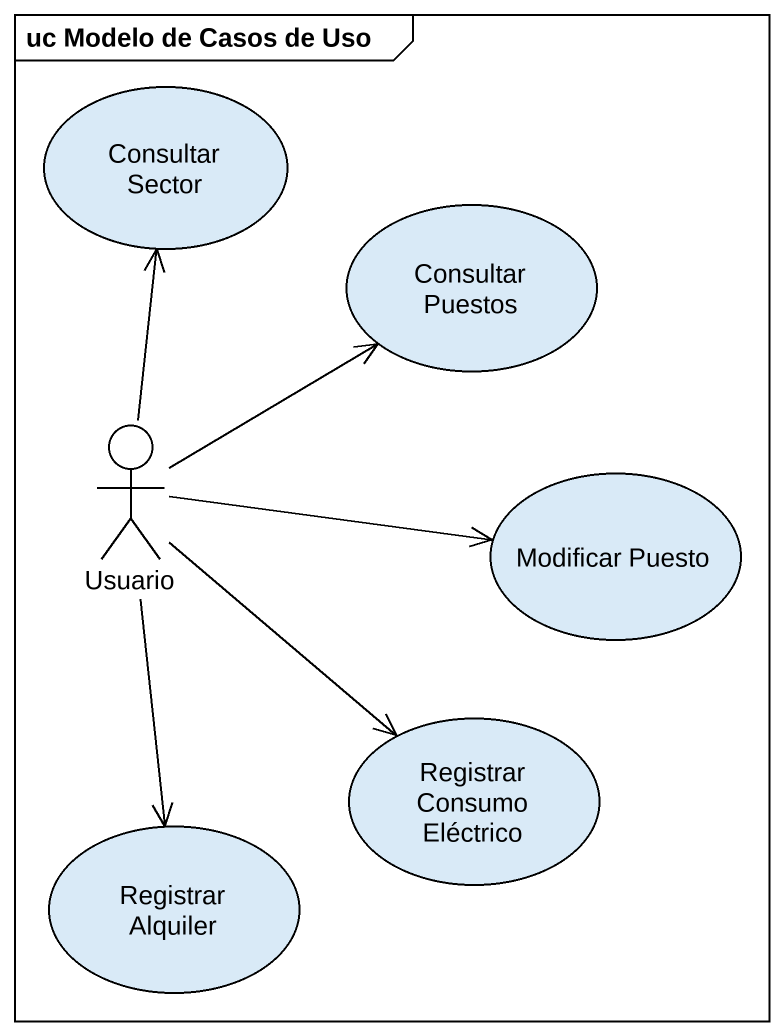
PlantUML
@startuml
mainframe uc Modelo de Casos de Uso
usecase "Consultar Sector" as Consultar_Sector
usecase "Consultar Puestos" as Consultar_Puestos
actor Usuario
usecase "Modificar Puesto" as Modificar_Puesto
usecase "Registrar Consumo Eléctrico" as Registrar_Consumo_Eléctrico
usecase "Registrar Alquiler" as Registrar_Alquiler
Usuario -up-> Consultar_Sector
Usuario -up-> Consultar_Puestos
Usuario -right-> Modificar_Puesto
Usuario --> Registrar_Consumo_Eléctrico
Usuario --> Registrar_Alquiler
@enduml
